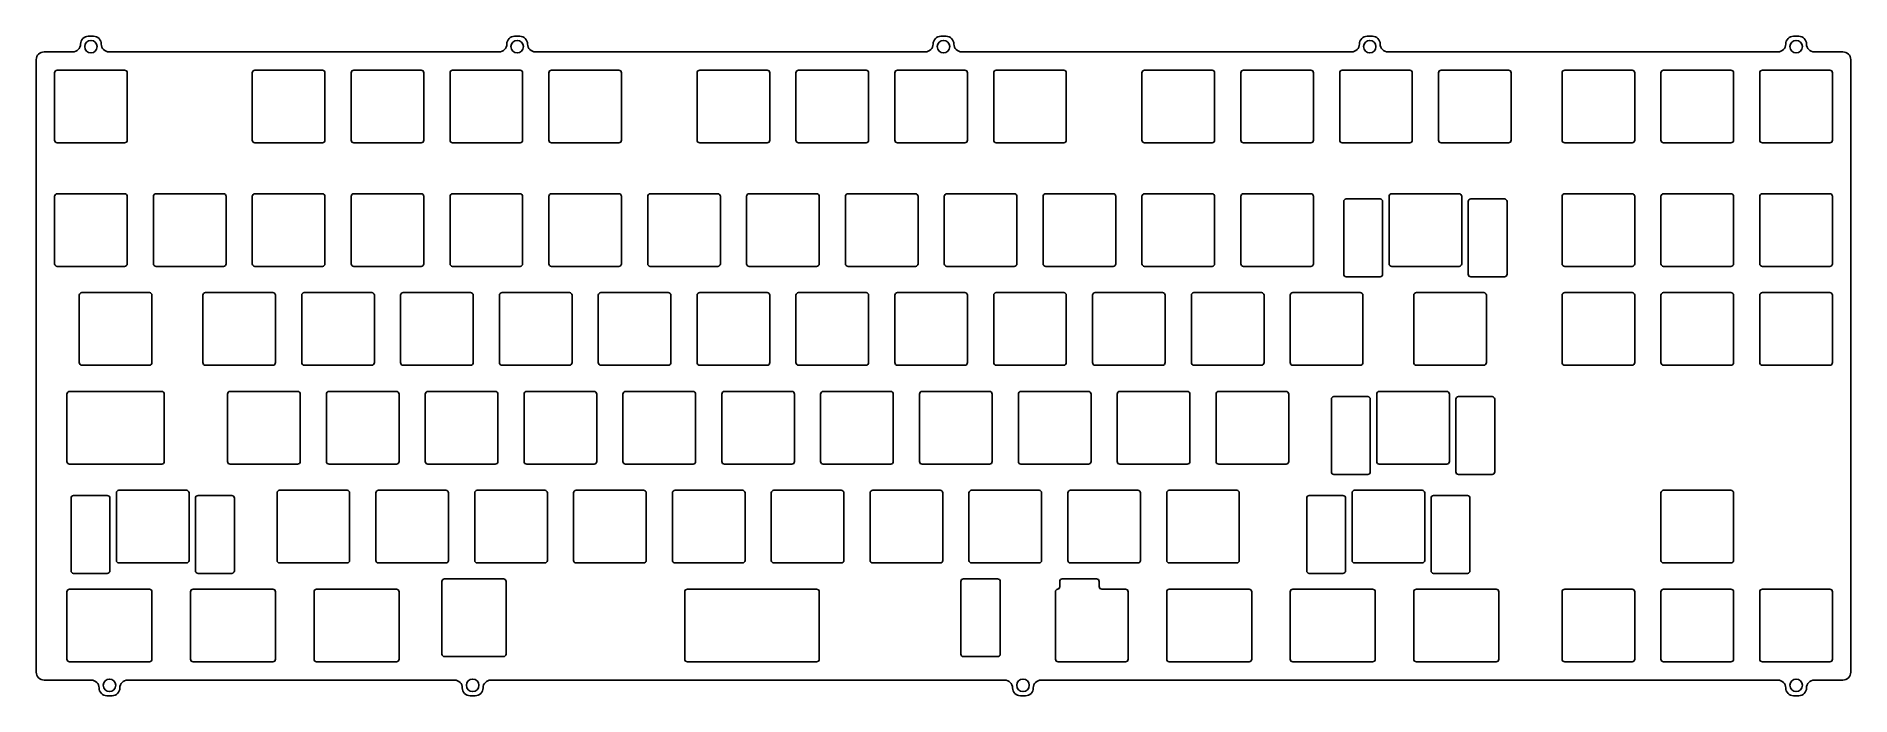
# Model space of a CAD drawing. Header units: millimetres. Extents: x 29 to 379, y 27 to 154.
import ezdxf

# ---------------------------------------------------------------- set-up
doc = ezdxf.new("R2010")
doc.units = ezdxf.units.MM
doc.layers.get('0').update_dxf_attribs({"linetype": 'CONTINUOUS'})

msp = doc.modelspace()

# ---------------------------------------------------------------- linework, layer by layer
for points in [[(368.54, 153.94), (367.54, 153.94, 0.414214), (366.04, 152.44, -0.414214), (364.54, 150.94), (289.38, 150.94, -0.414214), (287.88, 152.44, 0.414214), (286.38, 153.94), (285.38, 153.94, 0.414214), (283.88, 152.44, -0.414214), (282.38, 150.94), (207.23, 150.94, -0.414214), (205.73, 152.44, 0.414214), (204.23, 153.94), (203.23, 153.94, 0.414214), (201.73, 152.44, -0.414214), (200.23, 150.94), (125.08, 150.94, -0.414214), (123.58, 152.44, 0.414214), (122.08, 153.94), (121.08, 153.94, 0.414214), (119.58, 152.44, -0.414214), (118.08, 150.94), (42.93, 150.94, -0.414214), (41.43, 152.44, 0.414214), (39.93, 153.94), (38.93, 153.94, 0.414214), (37.43, 152.44, -0.414214), (35.93, 150.94), (30.4, 150.94, 0.414214), (28.9, 149.44), (28.9, 31.38, 0.414214), (30.4, 29.88), (39.5, 29.88, -0.414214), (41, 28.38, 0.414214), (42.5, 26.88), (43.5, 26.88, 0.414214), (45, 28.38, -0.414214), (46.5, 29.88), (109.5, 29.88, -0.414214), (111, 28.38, 0.414214), (112.5, 26.88), (113.5, 26.88, 0.414214), (115, 28.38, -0.414214), (116.5, 29.88), (215.54, 29.88, -0.414214), (217.04, 28.38, 0.414214), (218.54, 26.88), (219.54, 26.88, 0.414214), (221.04, 28.38, -0.414214), (222.54, 29.88), (364.54, 29.88, -0.414214), (366.04, 28.38, 0.414214), (367.54, 26.88), (368.54, 26.88, 0.414214), (370.04, 28.38, -0.414214), (371.54, 29.88), (377.06, 29.88, 0.414214), (378.56, 31.38), (378.56, 149.44, 0.414214), (377.06, 150.94), (371.54, 150.94, -0.414214), (370.04, 152.44, 0.414214)], [(46.43, 146.91), (46.43, 133.91, -0.414214), (45.93, 133.41), (32.93, 133.41, -0.414214), (32.43, 133.91), (32.43, 146.91, -0.414214), (32.93, 147.41), (45.93, 147.41, -0.414214)], [(84.03, 133.41), (71.03, 133.41, -0.414214), (70.53, 133.91), (70.53, 146.91, -0.414214), (71.03, 147.41), (84.03, 147.41, -0.414214), (84.53, 146.91), (84.53, 133.91, -0.414214)], [(103.08, 133.41, 0.414214), (103.58, 133.91), (103.58, 146.91, 0.414214), (103.08, 147.41), (90.08, 147.41, 0.414214), (89.58, 146.91), (89.58, 133.91, 0.414214), (90.08, 133.41)], [(108.63, 133.91, 0.414214), (109.13, 133.41), (122.13, 133.41, 0.414214), (122.63, 133.91), (122.63, 146.91, 0.414214), (122.13, 147.41), (109.13, 147.41, 0.414214), (108.63, 146.91)], [(128.18, 147.41, 0.414214), (127.68, 146.91), (127.68, 133.91, 0.414214), (128.18, 133.41), (141.18, 133.41, 0.414214), (141.68, 133.91), (141.68, 146.91, 0.414214), (141.18, 147.41)], [(169.75, 133.41), (156.75, 133.41, -0.414214), (156.25, 133.91), (156.25, 146.91, -0.414214), (156.75, 147.41), (169.75, 147.41, -0.414214), (170.25, 146.91), (170.25, 133.91, -0.414214)], [(188.8, 133.41), (175.8, 133.41, -0.414214), (175.3, 133.91), (175.3, 146.91, -0.414214), (175.8, 147.41), (188.8, 147.41, -0.414214), (189.3, 146.91), (189.3, 133.91, -0.414214)], [(207.85, 133.41), (194.85, 133.41, -0.414214), (194.35, 133.91), (194.35, 146.91, -0.414214), (194.85, 147.41), (207.85, 147.41, -0.414214), (208.35, 146.91), (208.35, 133.91, -0.414214)], [(226.9, 133.41), (213.9, 133.41, -0.414214), (213.4, 133.91), (213.4, 146.91, -0.414214), (213.9, 147.41), (226.9, 147.41, -0.414214), (227.4, 146.91), (227.4, 133.91, -0.414214)], [(255.98, 146.91), (255.98, 133.91, -0.414214), (255.48, 133.41), (242.48, 133.41, -0.414214), (241.98, 133.91), (241.98, 146.91, -0.414214), (242.48, 147.41), (255.48, 147.41, -0.414214)], [(275.03, 146.91), (275.03, 133.91, -0.414214), (274.53, 133.41), (261.53, 133.41, -0.414214), (261.03, 133.91), (261.03, 146.91, -0.414214), (261.53, 147.41), (274.53, 147.41, -0.414214)], [(294.08, 146.91), (294.08, 133.91, -0.414214), (293.58, 133.41), (280.58, 133.41, -0.414214), (280.08, 133.91), (280.08, 146.91, -0.414214), (280.58, 147.41), (293.58, 147.41, -0.414214)], [(313.13, 146.91, 0.414214), (312.63, 147.41), (299.63, 147.41, 0.414214), (299.13, 146.91), (299.13, 133.91, 0.414214), (299.63, 133.41), (312.63, 133.41, 0.414214), (313.13, 133.91)], [(323.44, 147.41, 0.414214), (322.94, 146.91), (322.94, 133.91, 0.414214), (323.44, 133.41), (336.44, 133.41, 0.414214), (336.94, 133.91), (336.94, 146.91, 0.414214), (336.44, 147.41)], [(341.99, 133.91), (341.99, 146.91, -0.414214), (342.49, 147.41), (355.49, 147.41, -0.414214), (355.99, 146.91), (355.99, 133.91, -0.414214), (355.49, 133.41), (342.49, 133.41, -0.414214)], [(375.04, 146.91), (375.04, 133.91, -0.414214), (374.54, 133.41), (361.54, 133.41, -0.414214), (361.04, 133.91), (361.04, 146.91, -0.414214), (361.54, 147.41), (374.54, 147.41, -0.414214)], [(46.43, 123.1), (46.43, 110.1, -0.414214), (45.93, 109.6), (32.93, 109.6, -0.414214), (32.43, 110.1), (32.43, 123.1, -0.414214), (32.93, 123.6), (45.93, 123.6, -0.414214)], [(65.48, 123.1, 0.414214), (64.98, 123.6), (51.98, 123.6, 0.414214), (51.48, 123.1), (51.48, 110.1, 0.414214), (51.98, 109.6), (64.98, 109.6, 0.414214), (65.48, 110.1)], [(84.53, 123.1), (84.53, 110.1, -0.414214), (84.03, 109.6), (71.03, 109.6, -0.414214), (70.53, 110.1), (70.53, 123.1, -0.414214), (71.03, 123.6), (84.03, 123.6, -0.414214)], [(103.58, 123.1), (103.58, 110.1, -0.414214), (103.08, 109.6), (90.08, 109.6, -0.414214), (89.58, 110.1), (89.58, 123.1, -0.414214), (90.08, 123.6), (103.08, 123.6, -0.414214)], [(108.63, 110.1, 0.414214), (109.13, 109.6), (122.13, 109.6, 0.414214), (122.63, 110.1), (122.63, 123.1, 0.414214), (122.13, 123.6), (109.13, 123.6, 0.414214), (108.63, 123.1)], [(128.18, 123.6), (141.18, 123.6, -0.414214), (141.68, 123.1), (141.68, 110.1, -0.414214), (141.18, 109.6), (128.18, 109.6, -0.414214), (127.68, 110.1), (127.68, 123.1, -0.414214)], [(160.73, 123.1), (160.73, 110.1, -0.414214), (160.23, 109.6), (147.23, 109.6, -0.414214), (146.73, 110.1), (146.73, 123.1, -0.414214), (147.23, 123.6), (160.23, 123.6, -0.414214)], [(165.78, 110.1, 0.414214), (166.28, 109.6), (179.28, 109.6, 0.414214), (179.78, 110.1), (179.78, 123.1, 0.414214), (179.28, 123.6), (166.28, 123.6, 0.414214), (165.78, 123.1)], [(184.83, 110.1), (184.83, 123.1, -0.414214), (185.33, 123.6), (198.33, 123.6, -0.414214), (198.83, 123.1), (198.83, 110.1, -0.414214), (198.33, 109.6), (185.33, 109.6, -0.414214)], [(217.88, 123.1, 0.414214), (217.38, 123.6), (204.38, 123.6, 0.414214), (203.88, 123.1), (203.88, 110.1, 0.414214), (204.38, 109.6), (217.38, 109.6, 0.414214), (217.88, 110.1)], [(223.43, 123.6), (236.43, 123.6, -0.414214), (236.93, 123.1), (236.93, 110.1, -0.414214), (236.43, 109.6), (223.43, 109.6, -0.414214), (222.93, 110.1), (222.93, 123.1, -0.414214)], [(241.98, 110.1, 0.414214), (242.48, 109.6), (255.48, 109.6, 0.414214), (255.98, 110.1), (255.98, 123.1, 0.414214), (255.48, 123.6), (242.48, 123.6, 0.414214), (241.98, 123.1)], [(275.03, 123.1, 0.414214), (274.53, 123.6), (261.53, 123.6, 0.414214), (261.03, 123.1), (261.03, 110.1, 0.414214), (261.53, 109.6), (274.53, 109.6, 0.414214), (275.03, 110.1)], [(288.36, 122.1, 0.414214), (287.86, 122.6), (281.36, 122.6, 0.414214), (280.86, 122.1), (280.86, 108.1, 0.414214), (281.36, 107.6), (287.86, 107.6, 0.414214), (288.36, 108.1)], [(303.6, 123.1), (303.6, 110.1, -0.414214), (303.1, 109.6), (290.1, 109.6, -0.414214), (289.6, 110.1), (289.6, 123.1, -0.414214), (290.1, 123.6), (303.1, 123.6, -0.414214)], [(311.84, 107.6, 0.414214), (312.34, 108.1), (312.34, 122.1, 0.414214), (311.84, 122.6), (305.34, 122.6, 0.414214), (304.84, 122.1), (304.84, 108.1, 0.414214), (305.34, 107.6)], [(336.94, 123.1, 0.414214), (336.44, 123.6), (323.44, 123.6, 0.414214), (322.94, 123.1), (322.94, 110.1, 0.414214), (323.44, 109.6), (336.44, 109.6, 0.414214), (336.94, 110.1)], [(355.99, 123.1, 0.414214), (355.49, 123.6), (342.49, 123.6, 0.414214), (341.99, 123.1), (341.99, 110.1, 0.414214), (342.49, 109.6), (355.49, 109.6, 0.414214), (355.99, 110.1)], [(361.04, 110.1, 0.414214), (361.54, 109.6), (374.54, 109.6, 0.414214), (375.04, 110.1), (375.04, 123.1, 0.414214), (374.54, 123.6), (361.54, 123.6, 0.414214), (361.04, 123.1)], [(37.19, 91.05), (37.19, 104.05, -0.414214), (37.69, 104.55), (50.69, 104.55, -0.414214), (51.19, 104.05), (51.19, 91.05, -0.414214), (50.69, 90.55), (37.69, 90.55, -0.414214)], [(61.5, 104.55, 0.414214), (61, 104.05), (61, 91.05, 0.414214), (61.5, 90.55), (74.5, 90.55, 0.414214), (75, 91.05), (75, 104.05, 0.414214), (74.5, 104.55)], [(80.55, 104.55), (93.55, 104.55, -0.414214), (94.05, 104.05), (94.05, 91.05, -0.414214), (93.55, 90.55), (80.55, 90.55, -0.414214), (80.05, 91.05), (80.05, 104.05, -0.414214)], [(112.6, 90.55, 0.414214), (113.1, 91.05), (113.1, 104.05, 0.414214), (112.6, 104.55), (99.6, 104.55, 0.414214), (99.1, 104.05), (99.1, 91.05, 0.414214), (99.6, 90.55)], [(132.15, 104.05), (132.15, 91.05, -0.414214), (131.65, 90.55), (118.65, 90.55, -0.414214), (118.15, 91.05), (118.15, 104.05, -0.414214), (118.65, 104.55), (131.65, 104.55, -0.414214)], [(137.2, 91.05, 0.414214), (137.7, 90.55), (150.7, 90.55, 0.414214), (151.2, 91.05), (151.2, 104.05, 0.414214), (150.7, 104.55), (137.7, 104.55, 0.414214), (137.2, 104.05)], [(169.75, 90.55, 0.414214), (170.25, 91.05), (170.25, 104.05, 0.414214), (169.75, 104.55), (156.75, 104.55, 0.414214), (156.25, 104.05), (156.25, 91.05, 0.414214), (156.75, 90.55)], [(188.8, 90.55), (175.8, 90.55, -0.414214), (175.3, 91.05), (175.3, 104.05, -0.414214), (175.8, 104.55), (188.8, 104.55, -0.414214), (189.3, 104.05), (189.3, 91.05, -0.414214)], [(208.35, 104.05), (208.35, 91.05, -0.414214), (207.85, 90.55), (194.85, 90.55, -0.414214), (194.35, 91.05), (194.35, 104.05, -0.414214), (194.85, 104.55), (207.85, 104.55, -0.414214)], [(213.4, 91.05, 0.414214), (213.9, 90.55), (226.9, 90.55, 0.414214), (227.4, 91.05), (227.4, 104.05, 0.414214), (226.9, 104.55), (213.9, 104.55, 0.414214), (213.4, 104.05)], [(246.45, 104.05), (246.45, 91.05, -0.414214), (245.95, 90.55), (232.95, 90.55, -0.414214), (232.45, 91.05), (232.45, 104.05, -0.414214), (232.95, 104.55), (245.95, 104.55, -0.414214)], [(252, 104.55), (265, 104.55, -0.414214), (265.5, 104.05), (265.5, 91.05, -0.414214), (265, 90.55), (252, 90.55, -0.414214), (251.5, 91.05), (251.5, 104.05, -0.414214)], [(270.55, 91.05, 0.414214), (271.05, 90.55), (284.05, 90.55, 0.414214), (284.55, 91.05), (284.55, 104.05, 0.414214), (284.05, 104.55), (271.05, 104.55, 0.414214), (270.55, 104.05)], [(308.36, 104.05), (308.36, 91.05, -0.414214), (307.86, 90.55), (294.86, 90.55, -0.414214), (294.36, 91.05), (294.36, 104.05, -0.414214), (294.86, 104.55), (307.86, 104.55, -0.414214)], [(336.94, 104.05, 0.414214), (336.44, 104.55), (323.44, 104.55, 0.414214), (322.94, 104.05), (322.94, 91.05, 0.414214), (323.44, 90.55), (336.44, 90.55, 0.414214), (336.94, 91.05)], [(355.99, 104.05), (355.99, 91.05, -0.414214), (355.49, 90.55), (342.49, 90.55, -0.414214), (341.99, 91.05), (341.99, 104.05, -0.414214), (342.49, 104.55), (355.49, 104.55, -0.414214)], [(375.04, 104.05, 0.414214), (374.54, 104.55), (361.54, 104.55, 0.414214), (361.04, 104.05), (361.04, 91.05, 0.414214), (361.54, 90.55), (374.54, 90.55, 0.414214), (375.04, 91.05)], [(35.31, 85.5, 0.414214), (34.81, 85), (34.81, 72, 0.414214), (35.31, 71.5), (53.07, 71.5, 0.414214), (53.57, 72), (53.57, 85, 0.414214), (53.07, 85.5)], [(65.76, 72, 0.414214), (66.26, 71.5), (79.26, 71.5, 0.414214), (79.76, 72), (79.76, 85, 0.414214), (79.26, 85.5), (66.26, 85.5, 0.414214), (65.76, 85)], [(98.81, 85), (98.81, 72, -0.414214), (98.31, 71.5), (85.31, 71.5, -0.414214), (84.81, 72), (84.81, 85, -0.414214), (85.31, 85.5), (98.31, 85.5, -0.414214)], [(103.86, 72), (103.86, 85, -0.414214), (104.36, 85.5), (117.36, 85.5, -0.414214), (117.86, 85), (117.86, 72, -0.414214), (117.36, 71.5), (104.36, 71.5, -0.414214)], [(122.91, 72, 0.414214), (123.41, 71.5), (136.41, 71.5, 0.414214), (136.91, 72), (136.91, 85, 0.414214), (136.41, 85.5), (123.41, 85.5, 0.414214), (122.91, 85)], [(155.46, 71.5, 0.414214), (155.96, 72), (155.96, 85, 0.414214), (155.46, 85.5), (142.46, 85.5, 0.414214), (141.96, 85), (141.96, 72, 0.414214), (142.46, 71.5)], [(161.51, 85.5, 0.414214), (161.01, 85), (161.01, 72, 0.414214), (161.51, 71.5), (174.51, 71.5, 0.414214), (175.01, 72), (175.01, 85, 0.414214), (174.51, 85.5)], [(180.06, 72), (180.06, 85, -0.414214), (180.56, 85.5), (193.56, 85.5, -0.414214), (194.06, 85), (194.06, 72, -0.414214), (193.56, 71.5), (180.56, 71.5, -0.414214)], [(199.11, 72), (199.11, 85, -0.414214), (199.61, 85.5), (212.61, 85.5, -0.414214), (213.11, 85), (213.11, 72, -0.414214), (212.61, 71.5), (199.61, 71.5, -0.414214)], [(231.66, 71.5), (218.66, 71.5, -0.414214), (218.16, 72), (218.16, 85, -0.414214), (218.66, 85.5), (231.66, 85.5, -0.414214), (232.16, 85), (232.16, 72, -0.414214)], [(251.21, 85, 0.414214), (250.71, 85.5), (237.71, 85.5, 0.414214), (237.21, 85), (237.21, 72, 0.414214), (237.71, 71.5), (250.71, 71.5, 0.414214), (251.21, 72)], [(256.76, 85.5), (269.76, 85.5, -0.414214), (270.26, 85), (270.26, 72, -0.414214), (269.76, 71.5), (256.76, 71.5, -0.414214), (256.26, 72), (256.26, 85, -0.414214)], [(285.98, 84, 0.414214), (285.48, 84.5), (278.98, 84.5, 0.414214), (278.48, 84), (278.48, 70, 0.414214), (278.98, 69.5), (285.48, 69.5, 0.414214), (285.98, 70)], [(300.72, 71.5, 0.414214), (301.22, 72), (301.22, 85, 0.414214), (300.72, 85.5), (287.72, 85.5, 0.414214), (287.22, 85), (287.22, 72, 0.414214), (287.72, 71.5)], [(309.96, 84), (309.96, 70, -0.414214), (309.46, 69.5), (302.96, 69.5, -0.414214), (302.46, 70), (302.46, 84, -0.414214), (302.96, 84.5), (309.46, 84.5, -0.414214)], [(57.83, 52.45), (44.83, 52.45, -0.414214), (44.33, 52.95), (44.33, 65.95, -0.414214), (44.83, 66.45), (57.83, 66.45, -0.414214), (58.33, 65.95), (58.33, 52.95, -0.414214)], [(88.79, 52.45), (75.79, 52.45, -0.414214), (75.29, 52.95), (75.29, 65.95, -0.414214), (75.79, 66.45), (88.79, 66.45, -0.414214), (89.29, 65.95), (89.29, 52.95, -0.414214)], [(107.84, 52.45), (94.84, 52.45, -0.414214), (94.34, 52.95), (94.34, 65.95, -0.414214), (94.84, 66.45), (107.84, 66.45, -0.414214), (108.34, 65.95), (108.34, 52.95, -0.414214)], [(126.89, 52.45), (113.89, 52.45, -0.414214), (113.39, 52.95), (113.39, 65.95, -0.414214), (113.89, 66.45), (126.89, 66.45, -0.414214), (127.39, 65.95), (127.39, 52.95, -0.414214)], [(145.94, 52.45), (132.94, 52.45, -0.414214), (132.44, 52.95), (132.44, 65.95, -0.414214), (132.94, 66.45), (145.94, 66.45, -0.414214), (146.44, 65.95), (146.44, 52.95, -0.414214)], [(164.99, 52.45), (151.99, 52.45, -0.414214), (151.49, 52.95), (151.49, 65.95, -0.414214), (151.99, 66.45), (164.99, 66.45, -0.414214), (165.49, 65.95), (165.49, 52.95, -0.414214)], [(184.04, 52.45), (171.04, 52.45, -0.414214), (170.54, 52.95), (170.54, 65.95, -0.414214), (171.04, 66.45), (184.04, 66.45, -0.414214), (184.54, 65.95), (184.54, 52.95, -0.414214)], [(203.09, 52.45), (190.09, 52.45, -0.414214), (189.59, 52.95), (189.59, 65.95, -0.414214), (190.09, 66.45), (203.09, 66.45, -0.414214), (203.59, 65.95), (203.59, 52.95, -0.414214)], [(222.14, 52.45), (209.14, 52.45, -0.414214), (208.64, 52.95), (208.64, 65.95, -0.414214), (209.14, 66.45), (222.14, 66.45, -0.414214), (222.64, 65.95), (222.64, 52.95, -0.414214)], [(228.19, 66.45), (241.19, 66.45, -0.414214), (241.69, 65.95), (241.69, 52.95, -0.414214), (241.19, 52.45), (228.19, 52.45, -0.414214), (227.69, 52.95), (227.69, 65.95, -0.414214)], [(260.74, 65.95), (260.74, 52.95, -0.414214), (260.24, 52.45), (247.24, 52.45, -0.414214), (246.74, 52.95), (246.74, 65.95, -0.414214), (247.24, 66.45), (260.24, 66.45, -0.414214)], [(295.96, 52.45), (282.96, 52.45, -0.414214), (282.46, 52.95), (282.46, 65.95, -0.414214), (282.96, 66.45), (295.96, 66.45, -0.414214), (296.46, 65.95), (296.46, 52.95, -0.414214)], [(355.99, 65.95), (355.99, 52.95, -0.414214), (355.49, 52.45), (342.49, 52.45, -0.414214), (341.99, 52.95), (341.99, 65.95, -0.414214), (342.49, 66.45), (355.49, 66.45, -0.414214)], [(35.59, 50.95, 0.414214), (36.09, 50.45), (42.59, 50.45, 0.414214), (43.09, 50.95), (43.09, 64.95, 0.414214), (42.59, 65.45), (36.09, 65.45, 0.414214), (35.59, 64.95)], [(59.57, 50.95, 0.414214), (60.07, 50.45), (66.57, 50.45, 0.414214), (67.07, 50.95), (67.07, 64.95, 0.414214), (66.57, 65.45), (60.07, 65.45, 0.414214), (59.57, 64.95)], [(281.22, 64.95, 0.414214), (280.72, 65.45), (274.22, 65.45, 0.414214), (273.72, 64.95), (273.72, 50.95, 0.414214), (274.22, 50.45), (280.72, 50.45, 0.414214), (281.22, 50.95)], [(297.69, 50.95), (297.69, 64.95, -0.414214), (298.19, 65.45), (304.69, 65.45, -0.414214), (305.19, 64.95), (305.19, 50.95, -0.414214), (304.69, 50.45), (298.19, 50.45, -0.414214)], [(118.93, 34.4, 0.414214), (119.43, 34.9), (119.43, 48.9, 0.414214), (118.93, 49.4), (107.57, 49.4, 0.414214), (107.07, 48.9), (107.07, 34.9, 0.414214), (107.57, 34.4)], [(214.17, 34.4, 0.414214), (214.67, 34.9), (214.67, 48.9, 0.414214), (214.17, 49.4), (207.57, 49.4, 0.414214), (207.07, 48.9), (207.07, 34.9, 0.414214), (207.57, 34.4)], [(234.23, 47.4), (238.81, 47.4, -0.414214), (239.31, 46.9), (239.31, 33.9, -0.414214), (238.81, 33.4), (225.81, 33.4, -0.414214), (225.31, 33.9), (225.31, 46.9, -0.361785), (225.72, 47.39, 0.361785), (226.13, 47.88), (226.13, 48.9, -0.414214), (226.63, 49.4), (233.23, 49.4, -0.414214), (233.73, 48.9), (233.73, 47.9, 0.414214)], [(35.31, 47.4), (50.69, 47.4, -0.414214), (51.19, 46.9), (51.19, 33.9, -0.414214), (50.69, 33.4), (35.31, 33.4, -0.414214), (34.81, 33.9), (34.81, 46.9, -0.414214)], [(75, 46.9, 0.414214), (74.5, 47.4), (59.12, 47.4, 0.414214), (58.62, 46.9), (58.62, 33.9, 0.414214), (59.12, 33.4), (74.5, 33.4, 0.414214), (75, 33.9)], [(98.81, 46.9), (98.81, 33.9, -0.414214), (98.31, 33.4), (82.93, 33.4, -0.414214), (82.43, 33.9), (82.43, 46.9, -0.414214), (82.93, 47.4), (98.31, 47.4, -0.414214)], [(154.37, 47.4), (179.28, 47.4, -0.414214), (179.78, 46.9), (179.78, 33.9, -0.414214), (179.28, 33.4), (154.37, 33.4, -0.414214), (153.87, 33.9), (153.87, 46.9, -0.414214)], [(247.24, 47.4, 0.414214), (246.74, 46.9), (246.74, 33.9, 0.414214), (247.24, 33.4), (262.62, 33.4, 0.414214), (263.12, 33.9), (263.12, 46.9, 0.414214), (262.62, 47.4)], [(271.05, 47.4, 0.414214), (270.55, 46.9), (270.55, 33.9, 0.414214), (271.05, 33.4), (286.43, 33.4, 0.414214), (286.93, 33.9), (286.93, 46.9, 0.414214), (286.43, 47.4)], [(294.36, 33.9, 0.414214), (294.86, 33.4), (310.24, 33.4, 0.414214), (310.74, 33.9), (310.74, 46.9, 0.414214), (310.24, 47.4), (294.86, 47.4, 0.414214), (294.36, 46.9)], [(336.44, 33.4, 0.414214), (336.94, 33.9), (336.94, 46.9, 0.414214), (336.44, 47.4), (323.44, 47.4, 0.414214), (322.94, 46.9), (322.94, 33.9, 0.414214), (323.44, 33.4)], [(355.49, 33.4, 0.414214), (355.99, 33.9), (355.99, 46.9, 0.414214), (355.49, 47.4), (342.49, 47.4, 0.414214), (341.99, 46.9), (341.99, 33.9, 0.414214), (342.49, 33.4)], [(361.54, 47.4), (374.54, 47.4, -0.414214), (375.04, 46.9), (375.04, 33.9, -0.414214), (374.54, 33.4), (361.54, 33.4, -0.414214), (361.04, 33.9), (361.04, 46.9, -0.414214)]]:
    msp.add_lwpolyline(points, format="xyb", close=True)
for centre in [(39.43, 151.94), (121.58, 151.94), (203.73, 151.94), (285.88, 151.94), (368.04, 151.94), (43, 28.88), (113, 28.88), (219.04, 28.88), (368.04, 28.88)]:
    msp.add_circle(centre, 1.2)

doc.saveas('drawing.dxf')
